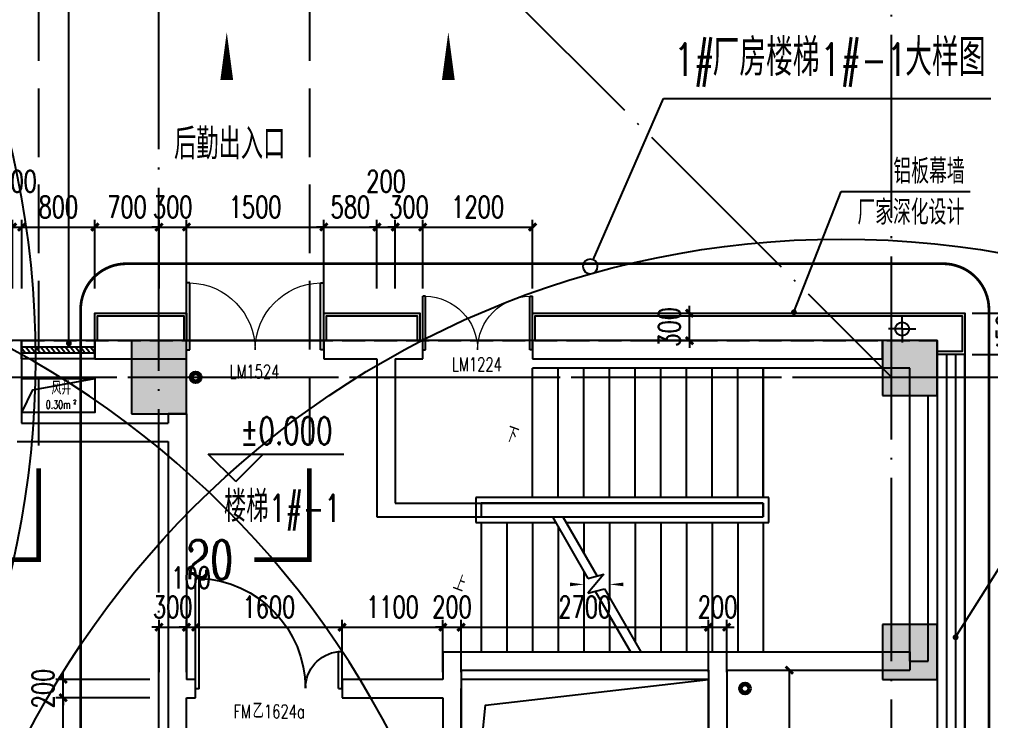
# Model space of a CAD drawing. Extents: x -1313754 to 847533, y 489853 to 941203.
# Drawn here: x -138379 to -127772, y 828070 to 835728 of the extents above; entities that cross this region are included whole.
import ezdxf

# ---------------------------------------------------------------- set-up
doc = ezdxf.new("R2010")
doc.units = 0
doc.header["$LTSCALE"] = 1000
doc.header["$MEASUREMENT"] = 0
doc.linetypes.add('DASH', pattern=[0.35, 0.25, -0.1])
doc.linetypes.add('DOTE', pattern=[2.42, 2, -0.2, 0.02, -0.2])
doc.layers.get('Defpoints').update_dxf_attribs({"color": 210})
for name, color, linetype in [('99平面图例外参|99平面图例外参|99平面图例外参|A-STAIR', 150, 'Continuous'), ('A-AXIS-DOTE', 14, 'DOTE'), ('A-AXIS-DP', 126, 'Continuous'), ('A-AXIS-SYMB', 3, 'Continuous'), ('A-CURTAIN', 134, 'Continuous'), ('A-DRAIN', 142, 'Continuous'), ('A-LIN-V', 9, 'Continuous'), ('A-STAIR', 150, 'Continuous'), ('A-TEXT', 61, 'Continuous'), ('A-WINDOW', 140, 'Continuous'), ('A-防火门窗', 1, 'Continuous'), ('AS-COLN', 6, 'Continuous'), ('AS-WALL', 40, 'Continuous'), ('AS-结构边线层', 200, 'Continuous'), ('CURTWALL', 4, 'Continuous'), ('DIM_ELEV', 3, 'Continuous'), ('DIM_SYMB', 3, 'Continuous'), ('PUB_HATCH', 8, 'Continuous'), ('PUB_TEXT', 7, 'Continuous'), ('SB_ZF消火栓', 10, 'Continuous'), ('建-文字', 7, 'Continuous'), ('建-标高', 3, 'Continuous'), ('建-窗', 4, 'Continuous'), ('建-箭头', 3, 'Continuous'), ('建-门', 4, 'Continuous'), ('建-门窗编号', 7, 'Continuous')]:
    doc.layers.add(name, color=color, linetype=linetype)
doc.layers.add('A-加建区域', color=47, linetype='Continuous', plot=False)
doc.layers.add('LG-ZF消防', color=1, linetype='Continuous', lineweight=60)
doc.styles.add('_TCH_DIM', font='SIMPLEX', dxfattribs={"bigfont": 'GBCBIG'})
doc.styles.add('_TCH_DIM_T3', font='SIMPLEX', dxfattribs={"width": 0.705882, "bigfont": 'GBCBIG'})
doc.styles.add('_TCH_LABEL', font='COMPLEX', dxfattribs={"bigfont": 'GBCBIG'})
doc.styles.add('A-AREA', font='SIMPLEX', dxfattribs={"bigfont": 'GBCBIG'})
doc.styles.add('A-STANDARD', font='SIMPLEX', dxfattribs={"bigfont": 'GBCBIG'})
doc.styles.add('A-WIN-LABEL', font='SIMPLEX', dxfattribs={"bigfont": 'GBCBIG'})
doc.dimstyles.new('_TCH_ARCH&&80', dxfattribs={"dimtxt": 238, "dimasz": 80, "dimexe": 80, "dimexo": 80, "dimgap": 101, "dimtad": 1, "dimdec": 0, "dimzin": 0, "dimdsep": 46, "dimtxsty": '_TCH_DIM_T3', "dimblk": 'ARCHTICK', "dimcen": 0.09, "dimclrt": 7, "dimazin": 2, "dimtfac": 1, "dimtdec": 0, "dimtix": 1, "dimtmove": 2, "dimatfit": 3, "dimfxl": 0, "dimtolj": 1, "dimtzin": 0, "dimarcsym": 0})

# ---------------------------------------------------------------- blocks, each defined once
blk = doc.blocks.new('dote')
at = {"layer": 'A-AXIS-DOTE'}
for p, q in [((61882.2, 57000), (91882.2, 27000)), ((91882.2, -264080), (91882.2, 36662.3)), ((83882.2, 17390), (83882.2, 33120)), ((76282.2, 27000), (124536.4, 27000))]:
    blk.add_line(p, q, dxfattribs=at)
at = {"layer": 'DIM_SYMB', "linetype": 'DASH', "ltscale": 3}
blk.add_lwpolyline([(85524.5, 31204.5), (85524.5, 25338.2)], dxfattribs=at)
at = {"layer": 'DIM_SYMB', "const_width": 50}
blk.add_lwpolyline([(85524.5, 26006.7), (85524.5, 25006.7), (84924.5, 25006.7)], dxfattribs=at)
at = {"layer": 'PUB_TEXT', "style": '_TCH_LABEL', "width": 0.705882}
blk.add_text('20', height=425, dxfattribs=at).set_placement((84181.6, 24794.2))
blk = doc.blocks.new('43243')
at = {"layer": 'AS-结构边线层'}
for points in [[(-128054, 783220), (-128054, 818320), (-131054, 818320), (-131054, 821020), (-128054, 821020), (-128054, 832070), (-128354, 832070), (-128354, 832220), (-140254, 832220), (-143954, 832220), (-143954, 741420)], [(-138354, 831435), (-138233, 831681), (-137554, 831805)], [(-133554, 825620), (-133290, 828240), (-130854, 828520)]]:
    blk.add_lwpolyline(points, dxfattribs=at)
for points in [[(-138354, 831805), (-137554, 831805), (-137554, 831435), (-138354, 831435)], [(-133554, 825620), (-130854, 825620), (-130854, 828520), (-133554, 828520)]]:
    blk.add_lwpolyline(points, close=True, dxfattribs=at)
blk = doc.blocks.new('3132')
at = {"layer": 'A-AXIS-SYMB'}
for p, q in [((-132112, 833104), (-131345, 834866)), ((-131345, 834866), (-127770, 834866))]:
    blk.add_line(p, q, dxfattribs=at)
blk.add_lwpolyline([(-132064, 833030, 1), (-132225, 833030, 1)], format="xyb", close=True, dxfattribs=at)
at = {"layer": 'DIM_ELEV', "linetype": 'DASH', "const_width": 30}
blk.add_lwpolyline([(-137210, 833060), (-128290, 833060, -0.414214), (-127790, 832560), (-127790, 825080, -0.414214), (-128290, 824580), (-137210, 824580, -0.414214), (-137710, 825080), (-137710, 832560, -0.414214)], format="xyb", close=True, dxfattribs=at)
at = {"layer": 'PUB_TEXT', "style": '_TCH_DIM'}
for s, p in [('厂房楼梯', (-130808, 835111)), ('大样图', (-128704, 835111))]:
    blk.add_text(s, height=405.1, dxfattribs=at).set_placement(p)
at = {"layer": 'PUB_TEXT', "style": '_TCH_DIM', "width": 0.705882}
for s, p in [('1#', (-131228, 835111)), ('1#-1', (-129628, 835111))]:
    blk.add_text(s, height=357, dxfattribs=at).set_placement(p)
blk = doc.blocks.new('A$C5D961328')
at = {"layer": 'A-LIN-V', "ltscale": 500}
blk.add_circle((350, 40), 10001, dxfattribs=at)
blk = doc.blocks.new('43242343')
at = {"layer": 'LG-ZF消防', "linetype": 'Continuous'}
for centre in [(-136454, 831820), (-130454, 828420)]:
    blk.add_circle(centre, 50, dxfattribs=at)
blk = doc.blocks.new('234243242332')
at = {"layer": 'LG-ZF消防', "linetype": 'Continuous'}
blk.add_blockref('43242343', (0, 0), dxfattribs=at)
at = {"layer": 'SB_ZF消火栓'}
for p, rotation in [((-147854, 832060), 180), ((-129054, 823368), 180.0000000027096)]:
    blk.add_blockref('A$C5D961328', p, dxfattribs=dict(at, rotation=rotation))
at = {"layer": 'SB_ZF消火栓', "xscale": -1, "rotation": 180}
blk.add_blockref('A$C5D961328', (-143554, 823360), dxfattribs=at)
blk = doc.blocks.new('A$C78062F8E')
at = {"layer": 'A-DRAIN'}
for points in [[(0, 0), (0, 109.5)], [(0, 0), (-109.5, 0)], [(0, 0), (109.5, 0)], [(0, 0), (0, -109.5)]]:
    blk.add_lwpolyline(points, dxfattribs=at)
blk.add_circle((0, 0), 55, dxfattribs=at)
blk = doc.blocks.new('3213121')
at = {"layer": '99平面图例外参|99平面图例外参|99平面图例外参|A-STAIR', "xscale": 1.363636363636364, "yscale": 1.363636363636364, "zscale": 1.363636363636364}
blk.add_blockref('A$C78062F8E', (371262, 832347), dxfattribs=at)
blk = doc.blocks.new('w4324323333')
at = {"layer": 'AS-COLN'}
for p, q in [((-136554, 832220), (-137154, 832220)), ((-137154, 832220), (-137154, 831420)), ((-136554, 831420), (-136554, 832220)), ((-128354, 832220), (-128954, 832220)), ((-128954, 832220), (-128954, 831620)), ((-128354, 831620), (-128354, 832220)), ((-128954, 831620), (-128354, 831620)), ((-137154, 831420), (-136554, 831420)), ((-128354, 829120), (-128954, 829120)), ((-128954, 829120), (-128954, 828520)), ((-128354, 828520), (-128354, 829120)), ((-128954, 828520), (-128354, 828520))]:
    blk.add_line(p, q, dxfattribs=at)
blk = doc.blocks.new('_ArchTick')
at = {"color": 0, "linetype": 'ByBlock', "const_width": 0.4}
blk.add_lwpolyline([(-0.5, -0.5), (0.5, 0.5)], dxfattribs=at)
blk = doc.blocks.new('*D426')
at = {"layer": 'A-AXIS-DP', "color": 0, "lineweight": -2}
for p, q in [((-136854, 829090), (-136934, 829090)), ((-136854, 828600), (-136854, 829170)), ((-136854, 829090), (-136554, 829090)), ((-136554, 828600), (-136554, 829170)), ((-136554, 829090), (-136474, 829090))]:
    blk.add_line(p, q, dxfattribs=at)
at = {"layer": 'Defpoints', "color": 0}
for p in [(-136554, 829090), (-136854, 828520), (-136554, 828520)]:
    blk.add_point(p, dxfattribs=at)
at = {"layer": 'A-AXIS-DP', "color": 0, "lineweight": -2, "xscale": 80, "yscale": 80, "zscale": 80}
blk.add_blockref('_ArchTick', (-136854, 829090), dxfattribs=at)
at = {"layer": 'A-AXIS-DP', "color": 0, "lineweight": -2, "xscale": 80, "yscale": 80, "zscale": 80, "rotation": 180}
blk.add_blockref('_ArchTick', (-136554, 829090), dxfattribs=at)
at = {"layer": 'A-AXIS-DP', "color": 7, "insert": (-136704, 829310), "char_height": 238, "attachment_point": 5, "style": '_TCH_DIM_T3'}
blk.add_mtext('\\A1;300', dxfattribs=at)
blk = doc.blocks.new('*D427')
at = {"layer": 'A-AXIS-DP', "color": 0, "lineweight": -2}
for p, q in [((-136554, 829090), (-136634, 829090)), ((-136554, 828600), (-136554, 829170)), ((-136554, 829090), (-136454, 829090)), ((-136454, 828600), (-136454, 829170)), ((-136454, 829090), (-136374, 829090))]:
    blk.add_line(p, q, dxfattribs=at)
at = {"layer": 'Defpoints', "color": 0}
for p in [(-136454, 829090), (-136554, 828520), (-136454, 828520)]:
    blk.add_point(p, dxfattribs=at)
at = {"layer": 'A-AXIS-DP', "color": 0, "lineweight": -2, "xscale": 80, "yscale": 80, "zscale": 80}
blk.add_blockref('_ArchTick', (-136554, 829090), dxfattribs=at)
at = {"layer": 'A-AXIS-DP', "color": 0, "lineweight": -2, "xscale": 80, "yscale": 80, "zscale": 80, "rotation": 180}
blk.add_blockref('_ArchTick', (-136454, 829090), dxfattribs=at)
at = {"layer": 'A-AXIS-DP', "color": 7, "insert": (-136504, 829630), "char_height": 238, "attachment_point": 5, "style": '_TCH_DIM_T3'}
blk.add_mtext('\\A1;100', dxfattribs=at)
blk = doc.blocks.new('*D428')
at = {"layer": 'A-AXIS-DP', "color": 0, "lineweight": -2}
for p, q in [((-136454, 828600), (-136454, 829170)), ((-136454, 829090), (-134854, 829090)), ((-134854, 828600), (-134854, 829170))]:
    blk.add_line(p, q, dxfattribs=at)
at = {"layer": 'Defpoints', "color": 0}
for p in [(-134854, 829090), (-136454, 828520), (-134854, 828520)]:
    blk.add_point(p, dxfattribs=at)
at = {"layer": 'A-AXIS-DP', "color": 0, "lineweight": -2, "xscale": 80, "yscale": 80, "zscale": 80, "rotation": 180}
blk.add_blockref('_ArchTick', (-136454, 829090), dxfattribs=at)
at = {"layer": 'A-AXIS-DP', "color": 0, "lineweight": -2, "xscale": 80, "yscale": 80, "zscale": 80}
blk.add_blockref('_ArchTick', (-134854, 829090), dxfattribs=at)
at = {"layer": 'A-AXIS-DP', "color": 7, "insert": (-135654, 829310), "char_height": 238, "attachment_point": 5, "style": '_TCH_DIM_T3'}
blk.add_mtext('\\A1;1600', dxfattribs=at)
blk = doc.blocks.new('*D429')
at = {"layer": 'A-AXIS-DP', "color": 0, "lineweight": -2}
for p, q in [((-134854, 828600), (-134854, 829170)), ((-134854, 829090), (-133754, 829090)), ((-133754, 828600), (-133754, 829170))]:
    blk.add_line(p, q, dxfattribs=at)
at = {"layer": 'Defpoints', "color": 0}
for p in [(-133754, 829090), (-134854, 828520), (-133754, 828520)]:
    blk.add_point(p, dxfattribs=at)
at = {"layer": 'A-AXIS-DP', "color": 0, "lineweight": -2, "xscale": 80, "yscale": 80, "zscale": 80, "rotation": 180}
blk.add_blockref('_ArchTick', (-134854, 829090), dxfattribs=at)
at = {"layer": 'A-AXIS-DP', "color": 0, "lineweight": -2, "xscale": 80, "yscale": 80, "zscale": 80}
blk.add_blockref('_ArchTick', (-133754, 829090), dxfattribs=at)
at = {"layer": 'A-AXIS-DP', "color": 7, "insert": (-134304, 829310), "char_height": 238, "attachment_point": 5, "style": '_TCH_DIM_T3'}
blk.add_mtext('\\A1;1100', dxfattribs=at)
blk = doc.blocks.new('*D430')
at = {"layer": 'A-AXIS-DP', "color": 0, "lineweight": -2}
for p, q in [((-133754, 829090), (-133834, 829090)), ((-133754, 828600), (-133754, 829170)), ((-133754, 829090), (-133554, 829090)), ((-133554, 828600), (-133554, 829170)), ((-133554, 829090), (-133474, 829090))]:
    blk.add_line(p, q, dxfattribs=at)
at = {"layer": 'Defpoints', "color": 0}
for p in [(-133554, 829090), (-133754, 828520), (-133554, 828520)]:
    blk.add_point(p, dxfattribs=at)
at = {"layer": 'A-AXIS-DP', "color": 0, "lineweight": -2, "xscale": 80, "yscale": 80, "zscale": 80}
blk.add_blockref('_ArchTick', (-133754, 829090), dxfattribs=at)
at = {"layer": 'A-AXIS-DP', "color": 0, "lineweight": -2, "xscale": 80, "yscale": 80, "zscale": 80, "rotation": 180}
blk.add_blockref('_ArchTick', (-133554, 829090), dxfattribs=at)
at = {"layer": 'A-AXIS-DP', "color": 7, "insert": (-133654, 829310), "char_height": 238, "attachment_point": 5, "style": '_TCH_DIM_T3'}
blk.add_mtext('\\A1;200', dxfattribs=at)
blk = doc.blocks.new('*D431')
at = {"layer": 'A-AXIS-DP', "color": 0, "lineweight": -2}
for p, q in [((-133554, 828600), (-133554, 829170)), ((-133554, 829090), (-130854, 829090)), ((-130854, 828600), (-130854, 829170))]:
    blk.add_line(p, q, dxfattribs=at)
at = {"layer": 'Defpoints', "color": 0}
for p in [(-130854, 829090), (-133554, 828520), (-130854, 828520)]:
    blk.add_point(p, dxfattribs=at)
at = {"layer": 'A-AXIS-DP', "color": 0, "lineweight": -2, "xscale": 80, "yscale": 80, "zscale": 80, "rotation": 180}
blk.add_blockref('_ArchTick', (-133554, 829090), dxfattribs=at)
at = {"layer": 'A-AXIS-DP', "color": 0, "lineweight": -2, "xscale": 80, "yscale": 80, "zscale": 80}
blk.add_blockref('_ArchTick', (-130854, 829090), dxfattribs=at)
at = {"layer": 'A-AXIS-DP', "color": 7, "insert": (-132204, 829310), "char_height": 238, "attachment_point": 5, "style": '_TCH_DIM_T3'}
blk.add_mtext('\\A1;2700', dxfattribs=at)
blk = doc.blocks.new('*D432')
at = {"layer": 'A-AXIS-DP', "color": 0, "lineweight": -2}
for p, q in [((-130854, 829090), (-130934, 829090)), ((-130854, 828600), (-130854, 829170)), ((-130854, 829090), (-130654, 829090)), ((-130654, 828600), (-130654, 829170)), ((-130654, 829090), (-130574, 829090))]:
    blk.add_line(p, q, dxfattribs=at)
at = {"layer": 'Defpoints', "color": 0}
for p in [(-130654, 829090), (-130854, 828520), (-130654, 828520)]:
    blk.add_point(p, dxfattribs=at)
at = {"layer": 'A-AXIS-DP', "color": 0, "lineweight": -2, "xscale": 80, "yscale": 80, "zscale": 80}
blk.add_blockref('_ArchTick', (-130854, 829090), dxfattribs=at)
at = {"layer": 'A-AXIS-DP', "color": 0, "lineweight": -2, "xscale": 80, "yscale": 80, "zscale": 80, "rotation": 180}
blk.add_blockref('_ArchTick', (-130654, 829090), dxfattribs=at)
at = {"layer": 'A-AXIS-DP', "color": 7, "insert": (-130754, 829310), "char_height": 238, "attachment_point": 5, "style": '_TCH_DIM_T3'}
blk.add_mtext('\\A1;200', dxfattribs=at)
blk = doc.blocks.new('*D439')
at = {"layer": 'A-AXIS-DP', "color": 0, "lineweight": -2}
for p, q in [((-130610, 828620), (-129890, 828620)), ((-129970, 825620), (-129970, 828620)), ((-130610, 825620), (-129890, 825620))]:
    blk.add_line(p, q, dxfattribs=at)
at = {"layer": 'Defpoints', "color": 0}
for p in [(-130690, 828620), (-129970, 828620), (-130690, 825620)]:
    blk.add_point(p, dxfattribs=at)
at = {"layer": 'A-AXIS-DP', "color": 0, "lineweight": -2, "xscale": 80, "yscale": 80, "zscale": 80}
for p, rotation in [((-129970, 828620), 90), ((-129970, 825620), 270)]:
    blk.add_blockref('_ArchTick', p, dxfattribs=dict(at, rotation=rotation))
at = {"layer": 'A-AXIS-DP', "color": 7, "insert": (-130190, 827120), "char_height": 238, "attachment_point": 5, "rotation": 90, "style": '_TCH_DIM_T3'}
blk.add_mtext('\\A1;3000', dxfattribs=at)
blk = doc.blocks.new('*D824')
at = {"layer": 'A-AXIS-DP', "color": 0, "lineweight": -2}
for p, q in [((-136954, 828320), (-137980, 828320)), ((-137900, 826270), (-137900, 828320)), ((-136954, 826270), (-137980, 826270))]:
    blk.add_line(p, q, dxfattribs=at)
at = {"layer": 'Defpoints', "color": 0}
for p in [(-137900, 828320), (-136874, 828320), (-136874, 826270)]:
    blk.add_point(p, dxfattribs=at)
at = {"layer": 'A-AXIS-DP', "color": 0, "lineweight": -2, "xscale": 80, "yscale": 80, "zscale": 80}
for p, rotation in [((-137900, 828320), 90), ((-137900, 826270), 270)]:
    blk.add_blockref('_ArchTick', p, dxfattribs=dict(at, rotation=rotation))
at = {"layer": 'A-AXIS-DP', "color": 7, "insert": (-138120, 827295), "char_height": 238, "attachment_point": 5, "rotation": 90, "style": '_TCH_DIM_T3'}
blk.add_mtext('\\A1;2050', dxfattribs=at)
blk = doc.blocks.new('*D825')
at = {"layer": 'A-AXIS-DP', "color": 0, "lineweight": -2}
for p, q in [((-137900, 828520), (-137900, 828600)), ((-136954, 828520), (-137980, 828520)), ((-137900, 828320), (-137900, 828520)), ((-136954, 828320), (-137980, 828320)), ((-137900, 828320), (-137900, 828240))]:
    blk.add_line(p, q, dxfattribs=at)
at = {"layer": 'Defpoints', "color": 0}
for p in [(-137900, 828520), (-136874, 828520), (-136874, 828320)]:
    blk.add_point(p, dxfattribs=at)
at = {"layer": 'A-AXIS-DP', "color": 0, "lineweight": -2, "xscale": 80, "yscale": 80, "zscale": 80}
for p, rotation in [((-137900, 828520), 270), ((-137900, 828320), 90)]:
    blk.add_blockref('_ArchTick', p, dxfattribs=dict(at, rotation=rotation))
at = {"layer": 'A-AXIS-DP', "color": 7, "insert": (-138120, 828420), "char_height": 238, "attachment_point": 5, "rotation": 90, "style": '_TCH_DIM_T3'}
blk.add_mtext('\\A1;200', dxfattribs=at)
blk = doc.blocks.new('*D868')
at = {"layer": 'A-AXIS-DP', "color": 0, "lineweight": -2}
for p, q in [((-131060, 832520), (-131060, 832600)), ((-131500, 832520), (-130980, 832520)), ((-131060, 832220), (-131060, 832520)), ((-131500, 832220), (-130980, 832220)), ((-131060, 832220), (-131060, 832140))]:
    blk.add_line(p, q, dxfattribs=at)
at = {"layer": 'Defpoints', "color": 0}
for p in [(-131580, 832520), (-131060, 832520), (-131580, 832220)]:
    blk.add_point(p, dxfattribs=at)
at = {"layer": 'A-AXIS-DP', "color": 0, "lineweight": -2, "xscale": 80, "yscale": 80, "zscale": 80}
for p, rotation in [((-131060, 832520), 270), ((-131060, 832220), 90)]:
    blk.add_blockref('_ArchTick', p, dxfattribs=dict(at, rotation=rotation))
at = {"layer": 'A-AXIS-DP', "color": 7, "insert": (-131280, 832370), "char_height": 238, "attachment_point": 5, "rotation": 90, "style": '_TCH_DIM_T3'}
blk.add_mtext('\\A1;300', dxfattribs=at)
blk = doc.blocks.new('*D1084')
at = {"layer": 'A-AXIS-DP', "color": 0, "lineweight": -2}
for p, q in [((-127370, 832520), (-127370, 832600)), ((-127974, 832520), (-127290, 832520)), ((-127370, 832070), (-127370, 832520)), ((-127974, 832070), (-127290, 832070)), ((-127370, 832070), (-127370, 831990))]:
    blk.add_line(p, q, dxfattribs=at)
at = {"layer": 'Defpoints', "color": 0}
for p in [(-128054, 832520), (-127370, 832520), (-128054, 832070)]:
    blk.add_point(p, dxfattribs=at)
at = {"layer": 'A-AXIS-DP', "color": 0, "lineweight": -2, "xscale": 80, "yscale": 80, "zscale": 80}
for p, rotation in [((-127370, 832520), 270), ((-127370, 832070), 90)]:
    blk.add_blockref('_ArchTick', p, dxfattribs=dict(at, rotation=rotation))
at = {"layer": 'A-AXIS-DP', "color": 7, "insert": (-127590, 832295), "char_height": 238, "attachment_point": 5, "rotation": 90, "style": '_TCH_DIM_T3'}
blk.add_mtext('\\A1;450', dxfattribs=at)
blk = doc.blocks.new('*D1085')
at = {"layer": 'A-AXIS-DP', "color": 0, "lineweight": -2}
for p, q in [((-127974, 832070), (-127290, 832070)), ((-127370, 831820), (-127370, 832070)), ((-127974, 831820), (-127290, 831820))]:
    blk.add_line(p, q, dxfattribs=at)
at = {"layer": 'Defpoints', "color": 0}
for p in [(-128054, 832070), (-127370, 832070), (-128054, 831820)]:
    blk.add_point(p, dxfattribs=at)
at = {"layer": 'A-AXIS-DP', "color": 0, "lineweight": -2, "xscale": 80, "yscale": 80, "zscale": 80}
for p, rotation in [((-127370, 832070), 90), ((-127370, 831820), 270)]:
    blk.add_blockref('_ArchTick', p, dxfattribs=dict(at, rotation=rotation))
at = {"layer": 'A-AXIS-DP', "color": 7, "insert": (-127090, 831945), "char_height": 238, "attachment_point": 5, "rotation": 90, "style": '_TCH_DIM_T3'}
blk.add_mtext('\\A1;250', dxfattribs=at)
blk = doc.blocks.new('*D1181')
at = {"layer": 'A-AXIS-DP', "color": 0, "lineweight": -2}
for p, q in [((-138454, 833460), (-138534, 833460)), ((-138454, 832790), (-138454, 833540)), ((-138454, 833460), (-138354, 833460)), ((-138354, 832790), (-138354, 833540)), ((-138354, 833460), (-138274, 833460))]:
    blk.add_line(p, q, dxfattribs=at)
at = {"layer": 'Defpoints', "color": 0}
for p in [(-138354, 833460), (-138454, 832710), (-138354, 832710)]:
    blk.add_point(p, dxfattribs=at)
at = {"layer": 'A-AXIS-DP', "color": 0, "lineweight": -2, "xscale": 80, "yscale": 80, "zscale": 80}
blk.add_blockref('_ArchTick', (-138454, 833460), dxfattribs=at)
at = {"layer": 'A-AXIS-DP', "color": 0, "lineweight": -2, "xscale": 80, "yscale": 80, "zscale": 80, "rotation": 180}
blk.add_blockref('_ArchTick', (-138354, 833460), dxfattribs=at)
at = {"layer": 'A-AXIS-DP', "color": 7, "insert": (-138404, 833960), "char_height": 238, "attachment_point": 5, "style": '_TCH_DIM_T3'}
blk.add_mtext('\\A1;100', dxfattribs=at)
blk = doc.blocks.new('*D1182')
at = {"layer": 'A-AXIS-DP', "color": 0, "lineweight": -2}
for p, q in [((-138354, 832790), (-138354, 833540)), ((-138354, 833460), (-137554, 833460)), ((-137554, 832790), (-137554, 833540))]:
    blk.add_line(p, q, dxfattribs=at)
at = {"layer": 'Defpoints', "color": 0}
for p in [(-137554, 833460), (-138354, 832710), (-137554, 832710)]:
    blk.add_point(p, dxfattribs=at)
at = {"layer": 'A-AXIS-DP', "color": 0, "lineweight": -2, "xscale": 80, "yscale": 80, "zscale": 80, "rotation": 180}
blk.add_blockref('_ArchTick', (-138354, 833460), dxfattribs=at)
at = {"layer": 'A-AXIS-DP', "color": 0, "lineweight": -2, "xscale": 80, "yscale": 80, "zscale": 80}
blk.add_blockref('_ArchTick', (-137554, 833460), dxfattribs=at)
at = {"layer": 'A-AXIS-DP', "color": 7, "insert": (-137954, 833680), "char_height": 238, "attachment_point": 5, "style": '_TCH_DIM_T3'}
blk.add_mtext('\\A1;800', dxfattribs=at)
blk = doc.blocks.new('*D1183')
at = {"layer": 'A-AXIS-DP', "color": 0, "lineweight": -2}
for p, q in [((-137554, 832790), (-137554, 833540)), ((-137554, 833460), (-136854, 833460)), ((-136854, 832790), (-136854, 833540))]:
    blk.add_line(p, q, dxfattribs=at)
at = {"layer": 'Defpoints', "color": 0}
for p in [(-136854, 833460), (-137554, 832710), (-136854, 832710)]:
    blk.add_point(p, dxfattribs=at)
at = {"layer": 'A-AXIS-DP', "color": 0, "lineweight": -2, "xscale": 80, "yscale": 80, "zscale": 80, "rotation": 180}
blk.add_blockref('_ArchTick', (-137554, 833460), dxfattribs=at)
at = {"layer": 'A-AXIS-DP', "color": 0, "lineweight": -2, "xscale": 80, "yscale": 80, "zscale": 80}
blk.add_blockref('_ArchTick', (-136854, 833460), dxfattribs=at)
at = {"layer": 'A-AXIS-DP', "color": 7, "insert": (-137204, 833680), "char_height": 238, "attachment_point": 5, "style": '_TCH_DIM_T3'}
blk.add_mtext('\\A1;700', dxfattribs=at)
blk = doc.blocks.new('*D1184')
at = {"layer": 'A-AXIS-DP', "color": 0, "lineweight": -2}
for p, q in [((-136854, 833460), (-136934, 833460)), ((-136854, 832790), (-136854, 833540)), ((-136854, 833460), (-136554, 833460)), ((-136554, 832790), (-136554, 833540)), ((-136554, 833460), (-136474, 833460))]:
    blk.add_line(p, q, dxfattribs=at)
at = {"layer": 'Defpoints', "color": 0}
for p in [(-136554, 833460), (-136854, 832710), (-136554, 832710)]:
    blk.add_point(p, dxfattribs=at)
at = {"layer": 'A-AXIS-DP', "color": 0, "lineweight": -2, "xscale": 80, "yscale": 80, "zscale": 80}
blk.add_blockref('_ArchTick', (-136854, 833460), dxfattribs=at)
at = {"layer": 'A-AXIS-DP', "color": 0, "lineweight": -2, "xscale": 80, "yscale": 80, "zscale": 80, "rotation": 180}
blk.add_blockref('_ArchTick', (-136554, 833460), dxfattribs=at)
at = {"layer": 'A-AXIS-DP', "color": 7, "insert": (-136704, 833680), "char_height": 238, "attachment_point": 5, "style": '_TCH_DIM_T3'}
blk.add_mtext('\\A1;300', dxfattribs=at)
blk = doc.blocks.new('*D1185')
at = {"layer": 'A-AXIS-DP', "color": 0, "lineweight": -2}
for p, q in [((-136554, 832790), (-136554, 833540)), ((-136554, 833460), (-135054, 833460)), ((-135054, 832790), (-135054, 833540))]:
    blk.add_line(p, q, dxfattribs=at)
at = {"layer": 'Defpoints', "color": 0}
for p in [(-135054, 833460), (-136554, 832710), (-135054, 832710)]:
    blk.add_point(p, dxfattribs=at)
at = {"layer": 'A-AXIS-DP', "color": 0, "lineweight": -2, "xscale": 80, "yscale": 80, "zscale": 80, "rotation": 180}
blk.add_blockref('_ArchTick', (-136554, 833460), dxfattribs=at)
at = {"layer": 'A-AXIS-DP', "color": 0, "lineweight": -2, "xscale": 80, "yscale": 80, "zscale": 80}
blk.add_blockref('_ArchTick', (-135054, 833460), dxfattribs=at)
at = {"layer": 'A-AXIS-DP', "color": 7, "insert": (-135804, 833680), "char_height": 238, "attachment_point": 5, "style": '_TCH_DIM_T3'}
blk.add_mtext('\\A1;1500', dxfattribs=at)
blk = doc.blocks.new('*D1186')
at = {"layer": 'A-AXIS-DP', "color": 0, "lineweight": -2}
for p, q in [((-135054, 833460), (-135134, 833460)), ((-135054, 832790), (-135054, 833540)), ((-135054, 833460), (-134474, 833460)), ((-134474, 832790), (-134474, 833540)), ((-134474, 833460), (-134394, 833460))]:
    blk.add_line(p, q, dxfattribs=at)
at = {"layer": 'Defpoints', "color": 0}
for p in [(-134474, 833460), (-135054, 832710), (-134474, 832710)]:
    blk.add_point(p, dxfattribs=at)
at = {"layer": 'A-AXIS-DP', "color": 0, "lineweight": -2, "xscale": 80, "yscale": 80, "zscale": 80}
blk.add_blockref('_ArchTick', (-135054, 833460), dxfattribs=at)
at = {"layer": 'A-AXIS-DP', "color": 0, "lineweight": -2, "xscale": 80, "yscale": 80, "zscale": 80, "rotation": 180}
blk.add_blockref('_ArchTick', (-134474, 833460), dxfattribs=at)
at = {"layer": 'A-AXIS-DP', "color": 7, "insert": (-134764, 833680), "char_height": 238, "attachment_point": 5, "style": '_TCH_DIM_T3'}
blk.add_mtext('\\A1;580', dxfattribs=at)
blk = doc.blocks.new('*D1187')
at = {"layer": 'A-AXIS-DP', "color": 0, "lineweight": -2}
for p, q in [((-134474, 833460), (-134554, 833460)), ((-134474, 832790), (-134474, 833540)), ((-134474, 833460), (-134274, 833460)), ((-134274, 832790), (-134274, 833540)), ((-134274, 833460), (-134194, 833460))]:
    blk.add_line(p, q, dxfattribs=at)
at = {"layer": 'Defpoints', "color": 0}
for p in [(-134274, 833460), (-134474, 832710), (-134274, 832710)]:
    blk.add_point(p, dxfattribs=at)
at = {"layer": 'A-AXIS-DP', "color": 0, "lineweight": -2, "xscale": 80, "yscale": 80, "zscale": 80}
blk.add_blockref('_ArchTick', (-134474, 833460), dxfattribs=at)
at = {"layer": 'A-AXIS-DP', "color": 0, "lineweight": -2, "xscale": 80, "yscale": 80, "zscale": 80, "rotation": 180}
blk.add_blockref('_ArchTick', (-134274, 833460), dxfattribs=at)
at = {"layer": 'A-AXIS-DP', "color": 7, "insert": (-134374, 833960), "char_height": 238, "attachment_point": 5, "style": '_TCH_DIM_T3'}
blk.add_mtext('\\A1;200', dxfattribs=at)
blk = doc.blocks.new('*D1188')
at = {"layer": 'A-AXIS-DP', "color": 0, "lineweight": -2}
for p, q in [((-134274, 833460), (-134354, 833460)), ((-134274, 832790), (-134274, 833540)), ((-134274, 833460), (-133974, 833460)), ((-133974, 832790), (-133974, 833540)), ((-133974, 833460), (-133894, 833460))]:
    blk.add_line(p, q, dxfattribs=at)
at = {"layer": 'Defpoints', "color": 0}
for p in [(-133974, 833460), (-134274, 832710), (-133974, 832710)]:
    blk.add_point(p, dxfattribs=at)
at = {"layer": 'A-AXIS-DP', "color": 0, "lineweight": -2, "xscale": 80, "yscale": 80, "zscale": 80}
blk.add_blockref('_ArchTick', (-134274, 833460), dxfattribs=at)
at = {"layer": 'A-AXIS-DP', "color": 0, "lineweight": -2, "xscale": 80, "yscale": 80, "zscale": 80, "rotation": 180}
blk.add_blockref('_ArchTick', (-133974, 833460), dxfattribs=at)
at = {"layer": 'A-AXIS-DP', "color": 7, "insert": (-134124, 833680), "char_height": 238, "attachment_point": 5, "style": '_TCH_DIM_T3'}
blk.add_mtext('\\A1;300', dxfattribs=at)
blk = doc.blocks.new('*D1189')
at = {"layer": 'A-AXIS-DP', "color": 0, "lineweight": -2}
for p, q in [((-133974, 832790), (-133974, 833540)), ((-133974, 833460), (-132774, 833460)), ((-132774, 832790), (-132774, 833540))]:
    blk.add_line(p, q, dxfattribs=at)
at = {"layer": 'Defpoints', "color": 0}
for p in [(-132774, 833460), (-133974, 832710), (-132774, 832710)]:
    blk.add_point(p, dxfattribs=at)
at = {"layer": 'A-AXIS-DP', "color": 0, "lineweight": -2, "xscale": 80, "yscale": 80, "zscale": 80, "rotation": 180}
blk.add_blockref('_ArchTick', (-133974, 833460), dxfattribs=at)
at = {"layer": 'A-AXIS-DP', "color": 0, "lineweight": -2, "xscale": 80, "yscale": 80, "zscale": 80}
blk.add_blockref('_ArchTick', (-132774, 833460), dxfattribs=at)
at = {"layer": 'A-AXIS-DP', "color": 7, "insert": (-133374, 833680), "char_height": 238, "attachment_point": 5, "style": '_TCH_DIM_T3'}
blk.add_mtext('\\A1;1200', dxfattribs=at)
blk = doc.blocks.new('$DorLib2D$00000002')
for p, q in [((-0.5, 0), (-0.5, 0.4875)), ((-0.475, 0.4875), (-0.5, 0.4875)), ((-0.475, 0), (-0.475, 0.4875)), ((0.475, 0), (0.475, 0.4875)), ((0.475, 0.4875), (0.5, 0.4875)), ((0.5, 0), (0.5, 0.4875)), ((-0.5, 0), (-0.475, 0)), ((0.5, 0), (0.475, 0))]:
    blk.add_line(p, q)
at = {"lineweight": 13}
for centre, start, end in [((-0.4875, 0), 0, 88.53072), ((0.4875, 0), 91.46928, 180)]:
    blk.add_arc(centre, 0.4875, start, end, dxfattribs=at)
blk = doc.blocks.new('$DorLib2D$00000225')
at = {"color": 0}
for p, q in [((0.475, -0.0014), (0.475, 0.7521)), ((0.475, 0.7521), (0.5, 0.7521)), ((0.5, -0.0014), (0.5, 0.7521)), ((-0.5, 0), (-0.5, 0.252)), ((-0.475, 0.252), (-0.5, 0.252)), ((-0.475, 0), (-0.475, 0.252)), ((-0.475, 0), (-0.5, 0)), ((0.475, -0.0014), (0.5, -0.0014))]:
    blk.add_line(p, q, dxfattribs=at)
for centre, radius, start, end in [((0.5046, -0.0019), 0.7546, 92.24927, 179.72377), ((-0.5008, 0.0026), 0.2508, 359.78987, 84.09744)]:
    blk.add_arc(centre, radius, start, end, dxfattribs=at)
blk = doc.blocks.new('$WINLIB2D$00000039')
at = {"color": 0}
for points in [[(-0.5, 0.5), (-0.5, -0.5)], [(0.5, 0.5), (-0.5, 0.5)], [(0.5, -0.5), (0.5, 0.5)], [(-0.5, 0.167), (0.5, 0.167)], [(-0.384, -0.167), (-0.448, 0.167)], [(-0.316, -0.167), (-0.38, 0.167)], [(-0.248, -0.167), (-0.312, 0.167)], [(-0.18, -0.167), (-0.244, 0.167)], [(-0.112, -0.167), (-0.176, 0.167)], [(-0.044, -0.167), (-0.108, 0.167)], [(0.024, -0.167), (-0.04, 0.167)], [(0.092, -0.167), (0.028, 0.167)], [(0.16, -0.167), (0.096, 0.167)], [(0.228, -0.167), (0.164, 0.167)], [(0.296, -0.167), (0.232, 0.167)], [(0.364, -0.167), (0.3, 0.167)], [(0.432, -0.167), (0.368, 0.167)], [(0.5, -0.167), (0.436, 0.167)], [(-0.452, -0.167), (-0.5, 0.084)], [(-0.5, -0.167), (0.5, -0.167)], [(0.5, -0.5), (-0.5, -0.5)]]:
    blk.add_lwpolyline(points, dxfattribs=at)

msp = doc.modelspace()

# ---------------------------------------------------------------- hatches: boundary and pattern name
at = {"layer": 'PUB_HATCH'}
for points in [[(-137154.2, 831420), (-136554.2, 831420), (-136554.2, 832220), (-137154.2, 832220)], [(-128954.2, 831620), (-128354.2, 831620), (-128354.2, 832220), (-128954.2, 832220)], [(-128954.2, 828520), (-128354.2, 828520), (-128354.2, 829120), (-128954.2, 829120)]]:
    msp.add_hatch(color=256, dxfattribs=at).paths.add_polyline_path(points)

# ---------------------------------------------------------------- linework, layer by layer
at = {"layer": 'A-AXIS-DOTE'}
msp.add_line((-144154.2, 831820), (-109248.5, 831820), dxfattribs=at)
at = {"layer": 'A-AXIS-SYMB'}
for p, q in [((-137838.4, 832190), (-137838.4, 836110)), ((-129920, 832530), (-129405.8, 833850)), ((-129405.8, 833850), (-127995.8, 833850)), ((-128154.2, 828980), (-127640, 829800))]:
    msp.add_line(p, q, dxfattribs=at)
for points in [[(-136114.2, 834130, 0, 0, 0), (-136114.2, 835590, 0, 140, 0), (-136114.2, 835065, 0, 0, 0)], [(-133694.2, 834130, 0, 0, 0), (-133694.2, 835590, 0, 140, 0), (-133694.2, 835065, 0, 0, 0)]]:
    msp.add_lwpolyline(points, format="xyseb", dxfattribs=at)
at = {"layer": 'A-AXIS-SYMB', "const_width": 32}
for points in [[(-129925.8, 832515.1, 1), (-129914.2, 832544.9, 1)], [(-137838.4, 832174, 1), (-137838.4, 832206, 1)], [(-128162.7, 828966.4, 1), (-128145.7, 828993.6, 1)]]:
    msp.add_lwpolyline(points, format="xyb", close=True, dxfattribs=at)
at = {"layer": 'A-CURTAIN'}
for points in [[(-137554.2, 832220), (-137554.2, 832520), (-136554.2, 832520), (-136554.2, 832220)], [(-137524.2, 832220), (-137524.2, 832490), (-136584.2, 832490), (-136584.2, 832220)], [(-135054.2, 832220), (-135054.2, 832520), (-134004.2, 832520), (-134004.2, 832220)], [(-135024.2, 832220), (-135024.2, 832490), (-134034.2, 832490), (-134034.2, 832220)], [(-132774.2, 832220), (-132774.2, 832520), (-128054.2, 832520), (-128054.2, 832070), (-128354.2, 832070)], [(-132744.2, 832220), (-132744.2, 832490), (-128084.2, 832490), (-128084.2, 832100), (-128354.2, 832100)]]:
    msp.add_lwpolyline(points, dxfattribs=at)
at = {"layer": 'A-STAIR'}
for p, q in [((-130254.2, 831920), (-132774.2, 831920)), ((-132774.2, 830505), (-132774.2, 831920)), ((-132494.2, 830505), (-132494.2, 831920)), ((-132214.2, 830505), (-132214.2, 831920)), ((-131934.2, 830505), (-131934.2, 831920)), ((-131654.2, 830505), (-131654.2, 831920)), ((-131374.2, 830505), (-131374.2, 831920)), ((-131094.2, 830505), (-131094.2, 831920)), ((-130814.2, 830505), (-130814.2, 831920)), ((-130534.2, 830505), (-130534.2, 831920)), ((-130254.2, 830505), (-130254.2, 831920)), ((-128654.2, 831920), (-130254.2, 831920)), ((-130254.2, 831920), (-130254.2, 830505)), ((-128654.2, 828820), (-128654.2, 831920)), ((-130194.2, 830505), (-133394.2, 830505)), ((-133394.2, 830505), (-133394.2, 830235)), ((-130194.2, 830235), (-130194.2, 830505)), ((-130254.2, 830445), (-133334.2, 830445)), ((-133334.2, 830445), (-133334.2, 830295)), ((-133334.2, 830445), (-133334.2, 830295)), ((-130254.2, 830445), (-132774.2, 830445)), ((-130254.2, 830295), (-130254.2, 830445)), ((-130254.2, 830445), (-130254.2, 830295)), ((-133334.2, 830295), (-132557.7, 830295)), ((-133334.2, 830295), (-132557.7, 830295)), ((-132557.7, 830295), (-132169.1, 829621.9)), ((-132442.2, 830295), (-130254.2, 830295)), ((-132442.2, 830295), (-132069.1, 829648.7)), ((-132442.2, 830295), (-130254.2, 830295)), ((-133394.2, 830235), (-132523.1, 830235)), ((-133334.2, 830235), (-133334.2, 828820)), ((-133054.2, 830235), (-133054.2, 828820)), ((-132774.2, 830235), (-132774.2, 828820)), ((-132494.2, 830185), (-132494.2, 828820)), ((-132407.6, 830235), (-130194.2, 830235)), ((-132214.2, 830235), (-132214.2, 829900)), ((-131934.2, 830235), (-131934.2, 829415)), ((-131654.2, 830235), (-131654.2, 828930)), ((-131374.2, 830235), (-131374.2, 828820)), ((-131094.2, 830235), (-131094.2, 828820)), ((-130814.2, 830235), (-130814.2, 828820)), ((-130534.2, 830235), (-130534.2, 828820)), ((-130254.2, 830235), (-130254.2, 828820)), ((-130254.2, 830235), (-130254.2, 828820)), ((-132214.2, 829700), (-132214.2, 828820)), ((-131996.8, 829668.1), (-132169.6, 829462)), ((-132169.1, 829621.9), (-131996.8, 829668.1)), ((-132169.6, 829462), (-131989.2, 829510.4)), ((-131989.2, 829510.4), (-131590.7, 828820)), ((-132089.2, 829483.6), (-131706.1, 828820)), ((-131934.2, 829215), (-131934.2, 828820)), ((-133334.2, 828820), (-131706.1, 828820)), ((-131590.7, 828820), (-130254.2, 828820)), ((-130254.2, 828820), (-128654.2, 828820))]:
    msp.add_line(p, q, dxfattribs=at)
at = {"layer": 'A-WINDOW', "linetype": 'DASH'}
msp.add_lwpolyline([(-143954.2, 832220), (-128354.2, 832220), (-128354.2, 815320), (-143954.2, 815320)], close=True, dxfattribs=at)
at = {"layer": 'AS-WALL'}
for p, q in [((-138354.2, 832220), (-138404.2, 832220)), ((-138354.2, 832020), (-138354.2, 832220)), ((-136554.2, 832220), (-137554.2, 832220)), ((-137554.2, 832220), (-137554.2, 832020)), ((-136554.2, 832020), (-136554.2, 832220)), ((-134374.2, 832220), (-135054.2, 832220)), ((-135054.2, 832220), (-135054.2, 832020)), ((-133974.2, 832220), (-134374.2, 832220)), ((-133974.2, 832020), (-133974.2, 832220)), ((-128954.2, 832220), (-132774.2, 832220)), ((-132774.2, 832220), (-132774.2, 832020)), ((-128954.2, 832020), (-128954.2, 832220)), ((-138354.2, 832020), (-138354.2, 831320)), ((-137554.2, 832020), (-136554.2, 832020)), ((-135054.2, 832020), (-134474.2, 832020)), ((-134474.2, 832020), (-134474.2, 830295)), ((-134274.2, 832020), (-134274.2, 830445)), ((-134274.2, 832020), (-133974.2, 832020)), ((-132774.2, 832020), (-128954.2, 832020)), ((-128654.2, 828720), (-128654.2, 831620)), ((-128654.2, 831620), (-128454.2, 831620)), ((-128454.2, 828720), (-128454.2, 831620)), ((-136754.2, 831420), (-136754.2, 831320)), ((-136554.2, 831420), (-136754.2, 831420)), ((-136554.2, 831420), (-136554.2, 831220)), ((-138354.2, 831320), (-136754.2, 831320)), ((-136554.2, 831220), (-136554.2, 828520)), ((-138404.2, 831120), (-136754.2, 831120)), ((-136754.2, 831120), (-136754.2, 828420)), ((-134274.2, 830445), (-130254.2, 830445)), ((-130254.2, 830445), (-130254.2, 830295)), ((-134474.2, 830295), (-130254.2, 830295)), ((-133754.2, 828820), (-133754.2, 828520)), ((-133754.2, 828820), (-130754.2, 828820)), ((-130754.2, 828820), (-128654.2, 828820)), ((-128654.2, 828820), (-128654.2, 828620)), ((-128654.2, 828720), (-128454.2, 828720)), ((-133554.2, 828620), (-133554.2, 828420)), ((-133554.2, 828620), (-130854.2, 828620)), ((-130854.2, 828620), (-130854.2, 825620)), ((-130654.2, 828620), (-130654.2, 825420)), ((-130654.2, 828620), (-128654.2, 828620)), ((-136454.2, 828520), (-136554.2, 828520)), ((-136454.2, 828320), (-136454.2, 828520)), ((-133754.2, 828520), (-134854.2, 828520)), ((-134854.2, 828520), (-134854.2, 828320)), ((-136754.2, 828420), (-136754.2, 826270)), ((-133554.2, 827820), (-133554.2, 828420)), ((-136554.2, 826270), (-136554.2, 828320)), ((-136554.2, 828320), (-136454.2, 828320)), ((-134854.2, 828320), (-133754.2, 828320)), ((-133754.2, 828320), (-133754.2, 827820))]:
    msp.add_line(p, q, dxfattribs=at)
at = {"layer": 'CURTWALL'}
for p, q in [((-128354.2, 832070), (-128354.2, 823420)), ((-128054.2, 832070), (-128354.2, 832070)), ((-128254.2, 832070), (-128254.2, 823420)), ((-128154.2, 832070), (-128154.2, 823420)), ((-128054.2, 832070), (-128054.2, 823420))]:
    msp.add_line(p, q, dxfattribs=at)
at = {"layer": 'DIM_SYMB', "linetype": 'DASH', "ltscale": 3}
msp.add_lwpolyline([(-138168.9, 836024.5), (-138168.9, 830158.2)], dxfattribs=at)
at = {"layer": 'DIM_SYMB', "const_width": 50}
msp.add_lwpolyline([(-138168.9, 830826.7), (-138168.9, 829826.7), (-138768.9, 829826.7)], dxfattribs=at)
at = {"layer": '建-标高'}
for p, q in [((-136016.4, 830680), (-136316.4, 830980)), ((-136316.4, 830980), (-134836.4, 830980)), ((-136016.4, 830680), (-135716.4, 830980))]:
    msp.add_line(p, q, dxfattribs=at)
at = {"layer": '建-箭头'}
for points in [[(-132914.2, 831182.5, 0, 0, 0), (-129454.2, 831182.5, 0, 0, 0), (-129454.2, 829557.5, 0, 0, 0), (-131934.2, 829557.5, 0, 40, 0), (-131784.2, 829557.5, 0, 0, 0)], [(-133474.2, 829557.5, 0, 0, 0), (-132214.2, 829557.5, 0, 40, 0), (-132364.2, 829557.5, 0, 0, 0)]]:
    msp.add_lwpolyline(points, format="xyseb", dxfattribs=at)
at = {"layer": '建-门'}
msp.add_line((-136554.2, 832220), (-135054.2, 832220), dxfattribs=at)

# ---------------------------------------------------------------- block references
at = {"layer": 'A-AXIS-DP'}
msp.add_blockref('3132', (0, 0), dxfattribs=at)
at = {"layer": 'A-WINDOW'}
msp.add_blockref('43243', (0, 0), dxfattribs=at)
at = {"layer": 'A-加建区域'}
msp.add_blockref('3213121', (-500000, 0), dxfattribs=at)
at = {"layer": 'A-防火门窗', "xscale": -1600, "yscale": 1600, "zscale": 200, "rotation": 359.999999998554}
msp.add_blockref('$DorLib2D$00000225', (-135654.2, 828420), dxfattribs=at)
at = {"layer": 'AS-COLN'}
msp.add_blockref('w4324323333', (0, 0), dxfattribs=at)
at = {"layer": 'AS-WALL'}
msp.add_blockref('dote', (-220736.4, 804820), dxfattribs=at)
at = {"layer": 'SB_ZF消火栓', "linetype": 'Continuous'}
msp.add_blockref('234243242332', (0, 0), dxfattribs=at)
at = {"layer": '建-窗', "xscale": 800, "yscale": 200, "zscale": 200, "rotation": 359.999999999286}
msp.add_blockref('$WINLIB2D$00000039', (-137954.2, 832120), dxfattribs=at)
at = {"layer": '建-门'}
ref = msp.add_blockref('$DorLib2D$00000002', (-135804.2, 832120), dxfattribs=dict(at, xscale=-1500, yscale=1500, zscale=200, rotation=359.9999999985036))
ref.add_attrib('A', 'LM1524', (-136084.2, 831808.1), dxfattribs={"layer": '建-门窗编号', "ltscale": 500, "height": 148.75, "style": 'A-WIN-LABEL', "width": 0.705882})
ref = msp.add_blockref('$DorLib2D$00000002', (-133374.2, 832120), dxfattribs=dict(at, xscale=-1200, yscale=1200, zscale=200, rotation=359.9999999985021))
ref.add_attrib('A', 'LM1224', (-133654.2, 831885.6), dxfattribs={"layer": '建-门窗编号', "ltscale": 500, "height": 148.75, "style": 'A-WIN-LABEL', "width": 0.705882})

# ---------------------------------------------------------------- texts
at = {"layer": 'A-TEXT', "style": 'A-STANDARD'}
msp.add_text('楼梯', height=337.59, dxfattribs=at).set_placement((-136144.2, 830240))
at = {"layer": 'A-TEXT', "style": 'A-STANDARD', "width": 0.705882}
msp.add_text('1#-1', height=297.5, dxfattribs=at).set_placement((-135652.7, 830240))
at = {"layer": 'A-防火门窗', "style": 'A-AREA'}
msp.add_text('风井', height=144.68, dxfattribs=at).set_placement((-138028.1, 831630))
at = {"layer": 'A-防火门窗', "style": 'A-AREA', "width": 0.705882}
for s, height, p in [('0.30m', 89.25, (-138090.5, 831476.4)), ('2', 44.6, (-137790.5, 831528.9))]:
    msp.add_text(s, height=height, dxfattribs=at).set_placement(p)
at = {"layer": 'PUB_TEXT', "style": '_TCH_DIM'}
for s, p in [('铝板幕墙', (-128833.4, 833934)), ('厂家深化设计', (-129226.6, 833486))]:
    msp.add_text(s, height=270.07, dxfattribs=at).set_placement(p)
at = {"layer": 'PUB_TEXT', "style": 'A-STANDARD', "width": 0.705882}
msp.add_text('%%P0.000', height=297.5, dxfattribs=at).set_placement((-135966.4, 831085))
at = {"layer": '建-文字', "style": 'A-STANDARD'}
msp.add_text('后勤出入口', height=337.59, dxfattribs=at).set_placement((-136690, 834200))
for s, p in [('下', (-133085.9, 831132.9)), ('上', (-133654.6, 829511.1))]:
    msp.add_text(s, height=168.8, rotation=339.92971, dxfattribs=at).set_placement(p)
at = {"layer": '建-门窗编号', "style": 'A-WIN-LABEL', "width": 0.705882}
for s, p in [('FM', (-136040.6, 828095)), ('1624a', (-135707.7, 828095))]:
    msp.add_text(s, height=148.75, dxfattribs=at).set_placement(p)
at = {"layer": '建-门窗编号', "style": 'A-WIN-LABEL'}
msp.add_text('乙', height=168.8, dxfattribs=at).set_placement((-135830.6, 828095))

# ---------------------------------------------------------------- dimensions: what is measured, and where the dimension line sits
at = {"layer": 'A-AXIS-DP'}
for base, p1, p2, angle, picture, middle in [((-138354.2, 833460), (-138454.2, 832710), (-138354.2, 832710), 0, '*D1181', (-138404.2, 833960)), ((-134274.2, 833460), (-134474.2, 832710), (-134274.2, 832710), 0, '*D1187', (-134374.2, 833960)), ((-127370, 832070), (-128054.2, 831820), (-128054.2, 832070), 90, '*D1085', (-127090, 831945)), ((-136454.2, 829090), (-136554.2, 828520), (-136454.2, 828520), 0, '*D427', (-136504.2, 829630))]:
    dim = msp.add_linear_dim(base=base, p1=p1, p2=p2, angle=angle, dimstyle='_TCH_ARCH&&80', dxfattribs=at)
    dim.commit()
    dim.dimension.update_dxf_attribs({"geometry": picture, "text_midpoint": middle, "dimtype": 129})
for p1, p2, distance, picture, middle in [((-138354.2, 832710), (-137554.2, 832710), 750, '*D1182', (-137954.2, 833680)), ((-137554.2, 832710), (-136854.2, 832710), 750, '*D1183', (-137204.2, 833680)), ((-136854.2, 832710), (-136554.2, 832710), 750, '*D1184', (-136704.2, 833680)), ((-136554.2, 832710), (-135054.2, 832710), 750, '*D1185', (-135804.2, 833680)), ((-135054.2, 832710), (-134474.2, 832710), 750, '*D1186', (-134764.2, 833680)), ((-134274.2, 832710), (-133974.2, 832710), 750, '*D1188', (-134124.2, 833680)), ((-133974.2, 832710), (-132774.2, 832710), 750, '*D1189', (-133374.2, 833680)), ((-131580, 832220), (-131580, 832520), -520, '*D868', (-131280, 832370)), ((-128054.2, 832070), (-128054.2, 832520), -684.2, '*D1084', (-127590, 832295)), ((-136854.2, 828520), (-136554.2, 828520), 570, '*D426', (-136704.2, 829310)), ((-136454.2, 828520), (-134854.2, 828520), 570, '*D428', (-135654.2, 829310)), ((-134854.2, 828520), (-133754.2, 828520), 570, '*D429', (-134304.2, 829310)), ((-133754.2, 828520), (-133554.2, 828520), 570, '*D430', (-133654.2, 829310)), ((-133554.2, 828520), (-130854.2, 828520), 570, '*D431', (-132204.2, 829310)), ((-130854.2, 828520), (-130654.2, 828520), 570, '*D432', (-130754.2, 829310)), ((-136874.2, 828320), (-136874.2, 828520), 1025.8, '*D825', (-138120, 828420)), ((-130690, 825620), (-130690, 828620), -720, '*D439', (-130190, 827120)), ((-136874.2, 826270), (-136874.2, 828320), 1025.8, '*D824', (-138120, 827295))]:
    dim = msp.add_aligned_dim(p1=p1, p2=p2, distance=distance, dimstyle='_TCH_ARCH&&80', dxfattribs=at)
    dim.commit()
    dim.dimension.update_dxf_attribs({"geometry": picture, "text_midpoint": middle})

doc.saveas('drawing.dxf')
